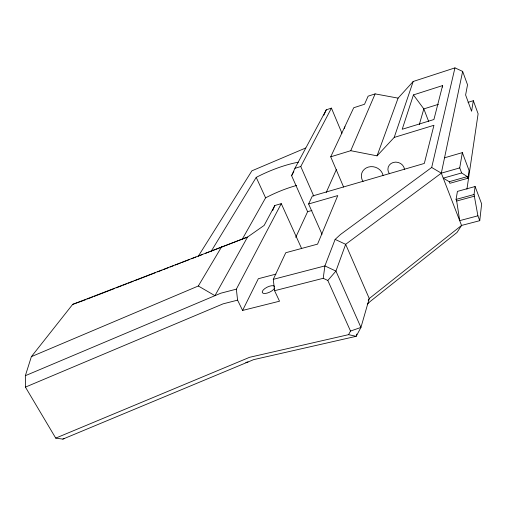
<?xml version="1.0" encoding="UTF-8"?>
<svg xmlns="http://www.w3.org/2000/svg" width="507" height="507" viewBox="0 0 507 507"><rect width="100%" height="100%" fill="white"/><g stroke="black" fill="none" stroke-linecap="round" stroke-linejoin="round"><path stroke-width="0.76" d="M442.497 87.122L442.598 85.575L413.433 94.917L402.209 129.272L433.916 119.519L442.598 85.575M479.749 220.678L481.65 203.934L475.103 186.519L457.422 191.399L456.078 199.416L456.693 201.019L459.691 220.634L477.905 215.817L479.749 220.678L461.554 225.444L369.267 298.547L368.228 300.486M477.905 215.817L474.045 194.511L475.103 186.519M322.015 234.247L308.611 203.979L337.77 195.575L317.559 244.14L285.758 252.733L273.286 279.344L274.579 290.714L323.219 278.305L324.892 265.915L335.14 239.393L340.489 234.488L431.685 167.475L454.956 67.881L462.65 71.405L467.536 84.796L465.61 94.98L471.586 111.255L473.335 100.697L468.056 102.338M466.928 189.219L478.114 113.802L473.335 100.697M467.904 178.249L467.289 176.613L461.643 172.944L443.245 178.153L449.246 181.683L449.874 183.306L467.904 178.249L469.07 170.485L462.352 152.62L444.538 157.804M461.643 172.944L459.729 167.906L462.352 152.62M367.283 304.352L369.806 301.779L457.022 232.472L461.554 225.444L441.312 173.16L462.65 71.405M419.308 124.57L423.827 108.897L413.433 94.917M356.846 334.056L356.187 336.318L253.614 359.647L62.855 439.119L55.732 438.118L25.432 387.12L25.35 375.693L31.383 356.643L72.691 304.365L247.549 237.061L264.141 225.425L274.813 205.519L281.271 203.637L301.507 248.272M343.619 187.064L330.716 156.815L350.743 150.699L377.069 155.845L394.199 137.429L413.186 81.488L454.956 67.881M377.069 155.845L398.09 98.13L413.186 81.488M272.722 210.462L274.813 205.519M350.743 150.699L375.129 93.884L398.09 98.13M326.223 192.476L336.483 169.325M295.72 237.358L307.616 211.692L291.614 175.701L294.922 168.305L326.28 109.81L331.439 108.124L341.952 133.246M323.872 115.152L326.28 109.81M308.611 203.979L312.325 196.051L424.315 163.444L433.941 125.292L394.199 137.429M330.716 156.815L353.715 107.75L364.52 104.265L368.12 96.172L375.129 93.884M281.271 203.637L236.357 289.161L237.58 300.15L242.6 310.436L258.323 278.73L275.903 274.122M294.922 168.305L300.765 166.524L331.439 108.124M291.614 175.701L293.851 171.524M55.732 438.118L249.571 357.308L348.582 334.652L350.514 331.052L360.94 327.433L369.267 298.547L345.654 244.311L335.14 239.393M242.257 239.234L265.592 197.844A56.607 19.253 -24.5 0 1 296.639 185.448M31.383 356.643L198.313 285.999L221.692 246.7M211.324 251.054L256.212 177.38A57.076 18.087 -24.4 0 1 298.274 162.208M198.136 256.479L251.897 170.821L305.658 148.006M350.514 331.052L327.814 280.46L335.938 271.099L345.654 244.311L441.312 173.16L459.729 167.906M62.855 439.119L64.161 438.346M25.35 375.693L220.805 293.204L236.357 289.161M25.432 387.12L223.105 303.845L237.58 300.15M83.794 300.417L86.013 299.561M87.483 298.991L92.648 296.994M94.125 296.424L114.778 288.432M116.255 287.862L121.414 285.859M122.89 285.289L126.579 283.863M128.056 283.293L133.221 281.296M134.691 280.726L155.345 272.734M157.563 271.879L161.987 270.168M163.463 269.591L168.622 267.595M170.099 267.024L173.787 265.598M175.264 265.028L180.429 263.032M181.899 262.461L189.276 259.603M191.494 258.747L195.917 257.036M198.864 255.896L202.553 254.47M205.506 253.329L209.195 251.897M210.671 251.326L247.549 237.061L214.943 295.676L198.313 285.999M72.691 304.365L83.059 300.683M438.447 104.315L423.827 108.897L428.605 121.319M307.616 211.692L311.951 210.456M449.246 181.683L467.289 176.613M456.078 199.416L474.045 194.511M456.693 201.019L474.66 196.127M273.286 279.344L324.892 265.915L335.938 271.099L360.94 327.433L356.187 336.318L348.582 334.652M242.6 310.436L279.528 301.202L274.579 290.714M245.794 362.423L248.031 361.973M323.219 278.305L327.814 280.46M431.685 167.475L441.312 173.16M256.212 177.38L265.592 197.844M300.765 166.524L313.776 196.12M363.069 181.487A11.091 9.912 18.6 0 1 368.355 167.069A11.091 9.912 18.6 0 1 383.134 175.644M274.686 287.995A6.921 2.795 -25.7 0 1 264.914 293.496A6.921 2.795 -25.7 0 1 264.908 288.508A6.921 2.795 -25.7 0 1 274.686 286.417M389.452 173.787A8.378 7.529 15.5 0 1 393.286 162.455A8.378 7.529 15.5 0 1 404.491 169.408M344.272 128.505A8.543 2.484 72.8 0 1 345.045 126.858"/></g></svg>
